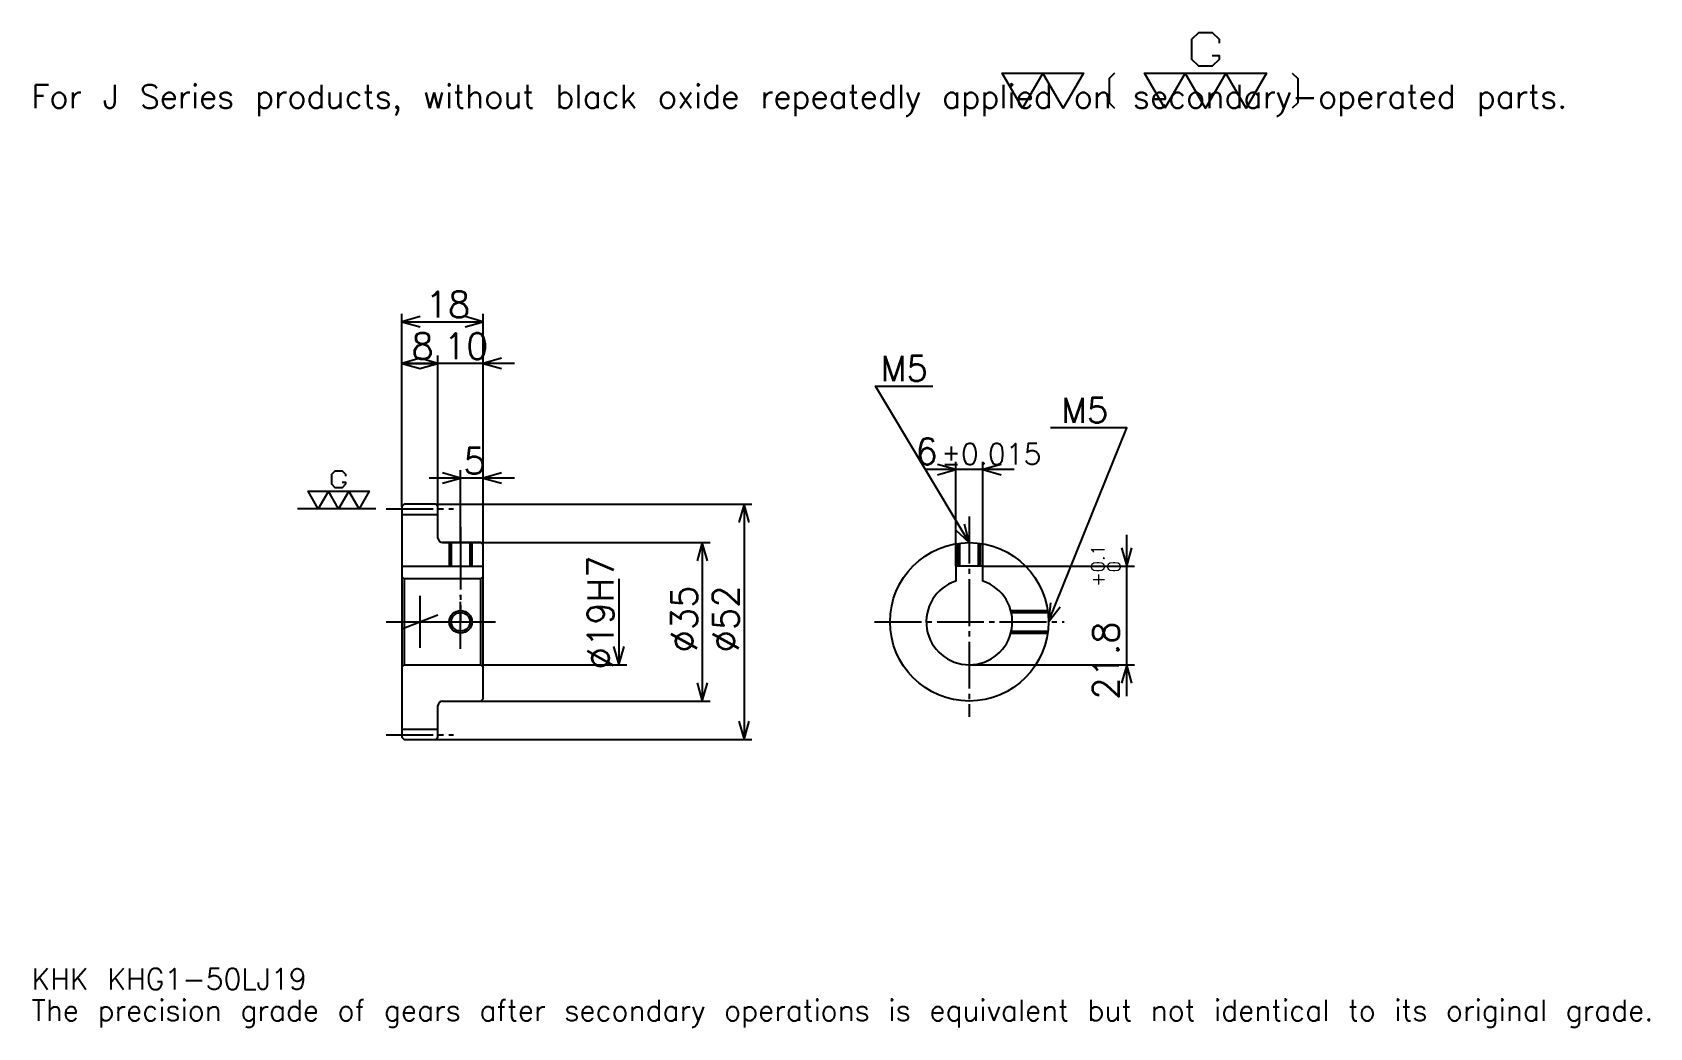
# Model space of a CAD drawing. Extents: x 12 to 369, y 4 to 224.
import ezdxf

# ---------------------------------------------------------------- set-up
doc = ezdxf.new("R2010")
doc.units = 0
doc.linetypes.add('DASHDOT', pattern=[13.826087, 10.369565, -1.152174, 1.152174, -1.152174])
doc.layers.get('0').update_dxf_attribs({"linetype": 'CONTINUOUS'})
doc.layers.add('DASHDOT', color=6, linetype='DASHDOT')
doc.styles.add('KANJI', font='TXT', dxfattribs={"bigfont": 'BIGFONT'})

msp = doc.modelspace()

# ---------------------------------------------------------------- linework, layer by layer
at = {"color": 5}
for p, q in [((93.326096, 119.902176), (93.326096, 161.956528)), ((111.326096, 119.902176), (111.326096, 161.956528)), ((93.326096, 160.228271), (111.326096, 160.228271)), ((93.326096, 151.010864), (101.326096, 151.010864)), ((118.239136, 151.010864), (94.413055, 151.010864)), ((101.326096, 119.902176), (101.326096, 152.739136)), ((215.695663, 106.202179), (215.695663, 129.260864)), ((221.695663, 106.202179), (221.695663, 129.260864)), ((118.239136, 125.663048), (99.413055, 125.663048)), ((106.326096, 119.902176), (106.326096, 127.391312)), ((228.608704, 127.532608), (208.782623, 127.532608)), ((93.326096, 119.402176), (93.326096, 119.902176)), ((100.826096, 119.902176), (111.326096, 119.902176)), ((101.326096, 119.402176), (101.326096, 119.902176)), ((106.326096, 111.402176), (106.326096, 119.902176)), ((106.326096, 111.402176), (106.326096, 119.902176)), ((111.326096, 119.902176), (170.663055, 119.902176)), ((111.326096, 110.902176), (111.326096, 119.902176)), ((168.934784, 119.902176), (168.934784, 67.902176)), ((102.326096, 111.402176), (111.326096, 111.402176)), ((111.326096, 111.402176), (161.445663, 111.402176)), ((159.717407, 111.402176), (159.717407, 76.402176)), ((253.478271, 77.489136), (253.478271, 113.115219)), ((221.695663, 106.202179), (255.206528, 106.202179)), ((141.282623, 103.402176), (141.282623, 84.402176)), ((111.326096, 84.402176), (143.01088, 84.402176)), ((218.695663, 84.402176), (255.206528, 84.402176)), ((102.326096, 76.402176), (111.326096, 76.402176)), ((111.326096, 76.402176), (161.445663, 76.402176)), ((100.826096, 67.902176), (111.326096, 67.902176)), ((111.326096, 67.902176), (170.663055, 67.902176))]:
    msp.add_line(p, q, dxfattribs=at)
at = {"color": 7}
for p, q in [((87.565224, 118.902176), (70.282616, 118.902176)), ((97.326096, 99.663048), (97.326096, 88.141304))]:
    msp.add_line(p, q, dxfattribs=at)
at = {"color": 4}
for p, q in [((93.326096, 117.652176), (101.326096, 117.652176)), ((93.326096, 106.202179), (111.326096, 106.202179)), ((110.826096, 103.402176), (111.326096, 103.902176)), ((93.826096, 103.402176), (93.826096, 84.402176)), ((110.826096, 84.402176), (111.326096, 83.902176)), ((93.326096, 70.152176), (101.326096, 70.152176))]:
    msp.add_line(p, q, dxfattribs=at)
at = {"color": 7}
for points in [[(272.373901, 219.074356), (273.871735, 219.074356), (273.871735, 218.175659), (272.373901, 216.677826), (269.378265, 216.677826), (267.880432, 218.175659), (267.880432, 222.669144), (269.378265, 224.166962), (272.373901, 224.166962), (273.871735, 222.669144), (273.871735, 221.770447)], [(230.434784, 207.391312), (225.941299, 215.180008), (243.915222, 215.180008), (239.421738, 207.391312), (234.928268, 215.180008), (230.434784, 207.391312)], [(250.805222, 215.180008), (249.606964, 213.98175), (249.606964, 208.589569), (250.805222, 207.391312)], [(261.88913, 207.391312), (257.39566, 215.180008), (284.356537, 215.180008), (279.863037, 207.391312), (275.369568, 215.180008), (270.876099, 207.391312), (266.382599, 215.180008), (261.88913, 207.391312)], [(290.048279, 215.180008), (291.246521, 213.98175), (291.246521, 208.589569), (290.048279, 207.391312)], [(80.133705, 124.743698), (80.882614, 124.743698), (80.882614, 124.29435), (80.133705, 123.545441), (78.63588, 123.545441), (77.886963, 124.29435), (77.886963, 126.541092), (78.63588, 127.290001), (80.133705, 127.290001), (80.882614, 126.541092), (80.882614, 126.091736)], [(74.891312, 118.902176), (72.644577, 122.796524), (86.125008, 122.796524), (83.878273, 118.902176), (81.631531, 122.796524), (79.384796, 118.902176), (77.138054, 122.796524), (74.891312, 118.902176)]]:
    msp.add_lwpolyline(points, dxfattribs=at)
at = {"color": 5}
for points in [[(97.358704, 161.380432), (93.326096, 160.228271), (97.358704, 159.07608)], [(107.293488, 159.07608), (111.326096, 160.228271), (107.293488, 161.380432)], [(97.358704, 152.16304), (93.326096, 151.010864), (97.358704, 149.858704)], [(97.293488, 149.858704), (101.326096, 151.010864), (97.293488, 152.16304)], [(97.293488, 149.858704), (101.326096, 151.010864), (97.293488, 152.16304)], [(115.358704, 152.16304), (111.326096, 151.010864), (115.358704, 149.858704)], [(218.695663, 111.402176), (197.956528, 145.967392), (210.630432, 145.967392)], [(236.195663, 93.902176), (253.478271, 136.75), (236.656525, 136.75)], [(211.663055, 126.38044), (215.695663, 127.532608), (211.663055, 128.684784)], [(225.728271, 128.684784), (221.695663, 127.532608), (225.728271, 126.38044)], [(102.293488, 124.510872), (106.326096, 125.663048), (102.293488, 126.815216)], [(115.358704, 126.815216), (111.326096, 125.663048), (115.358704, 124.510872)], [(170.086975, 115.869568), (168.934784, 119.902176), (167.782623, 115.869568)], [(215.632919, 114.267319), (218.695663, 111.402176), (217.608887, 115.452896)], [(160.869568, 107.369568), (159.717407, 111.402176), (158.565216, 107.369568)], [(252.326096, 110.234787), (253.478271, 106.202179), (254.630447, 110.234787)], [(236.635605, 98.073013), (236.195663, 93.902176), (238.772659, 97.211037)], [(140.130447, 88.434784), (141.282623, 84.402176), (142.434784, 88.434784)], [(254.630447, 80.369568), (253.478271, 84.402176), (252.326096, 80.369568)], [(158.565216, 80.434784), (159.717407, 76.402176), (160.869568, 80.434784)], [(167.782623, 71.934784), (168.934784, 67.902176), (170.086975, 71.934784)]]:
    msp.add_lwpolyline(points, dxfattribs=at)
at = {"color": 4}
for points in [[(101.326096, 112.402176), (101.326096, 119.402176), (100.826096, 119.902176), (93.826096, 119.902176), (93.326096, 119.402176), (93.326096, 83.902176)], [(102.326096, 76.402176), (110.826096, 76.402176), (111.326096, 76.902176), (111.326096, 110.902176), (110.826096, 111.402176), (102.326096, 111.402176)], [(103.826096, 111.402176), (103.826096, 106.202179)], [(104.261093, 111.402176), (104.261093, 106.202179)], [(108.391098, 111.402176), (108.391098, 106.202179)], [(108.826096, 111.402176), (108.826096, 106.202179)], [(216.195663, 106.202179), (216.195663, 111.222687)], [(216.630661, 106.202179), (216.630661, 111.279915)], [(220.760666, 106.202179), (220.760666, 111.279915)], [(221.195663, 106.202179), (221.195663, 111.222687)], [(93.326096, 83.902176), (93.826096, 84.402176), (110.826096, 84.402176), (110.826096, 103.402176), (93.826096, 103.402176), (93.326096, 103.902176)], [(221.695663, 102.916054), (221.695663, 106.202179), (215.695663, 106.202179), (215.695663, 102.916054)], [(227.860809, 96.402176), (236.016174, 96.402176)], [(227.968521, 95.967178), (236.073395, 95.967178)], [(227.860809, 91.402176), (236.016174, 91.402176)], [(227.968521, 91.837173), (236.073395, 91.837173)], [(93.326096, 83.902176), (93.326096, 68.402176), (93.826096, 67.902176), (100.826096, 67.902176), (101.326096, 68.402176), (101.326096, 75.402176)]]:
    msp.add_lwpolyline(points, dxfattribs=at)
for centre, radius in [((218.695663, 93.902176), 17.5), ((106.326096, 93.902176), 2.065)]:
    msp.add_circle(centre, radius, dxfattribs=at)
at = {"color": 7}
msp.add_circle((106.326096, 93.902176), 2.5, dxfattribs=at)
at = {"color": 4}
for centre, radius, start, end in [((102.326096, 112.402176), 1, 180, 270), ((218.695663, 93.902176), 9.5, 108.40848033, 71.59151967), ((102.326096, 75.402176), 1, 90, 180)]:
    msp.add_arc(centre, radius, start, end, dxfattribs=at)
at = {"layer": 'DASHDOT', "color": 7}
for p, q in [((89.869576, 118.902176), (104.782616, 118.902176)), ((218.695663, 117.163048), (218.695663, 72.945656)), ((106.326096, 111.402176), (106.326096, 93.902176)), ((89.869576, 93.902176), (114.782616, 93.902176)), ((93.326096, 92.32653), (101.326096, 95.477821)), ((197.739136, 93.902176), (239.652176, 93.902176)), ((89.869576, 68.902176), (104.782616, 68.902176))]:
    msp.add_line(p, q, dxfattribs=at)
for points in [[(106.326096, 114.858696), (106.326096, 102.745651)], [(106.326096, 87.945656), (106.326096, 99.858696)], [(100.369576, 93.902176), (112.282616, 93.902176)]]:
    msp.add_lwpolyline(points, dxfattribs=at)

# ---------------------------------------------------------------- texts
at = {"color": 7, "style": 'KANJI'}
for s, height, p in [('For J Series products, without black oxide repeatedly applied on secondary-operated parts.', 5.184783, (11.521739, 207.391312)), ('18', 5.76087, (98.581528, 161.149994)), ('8', 5.76087, (95.453812, 151.932617)), ('10', 5.76087, (102.581528, 151.932617)), ('M5', 5.530435, (199.108704, 147.119568)), ('M5', 5.530435, (238.960876, 137.902176)), ('5', 5.76087, (106.953812, 126.584785)), ('6', 5.76087, (206.804092, 128.684784)), ('%%p0.015', 4.608696, (212.506638, 128.684784)), ('KHK KHG1-50LJ19', 4.608696, (11.521739, 12.673913)), ('The precision grade of gears after secondary operations is equivalent but not identical to its original grade.', 4.608696, (11.521739, 5.76087))]:
    msp.add_text(s, height=height, dxfattribs=at).set_placement(p)
for s, height, p in [('%%c19H7', 5.76087, (140.130447, 83.388588)), ('0.1', 2.880435, (248.523926, 104.857285)), ('+', 2.880435, (248.523926, 101.631195)), ('0', 2.880435, (252.095657, 104.857285)), ('%%c35', 5.76087, (158.565216, 87.133156)), ('%%c52', 5.76087, (167.782623, 87.133156)), ('21.8', 5.76087, (251.750015, 76.695877))]:
    msp.add_text(s, height=height, rotation=90, dxfattribs=at).set_placement(p)

doc.saveas('drawing.dxf')
